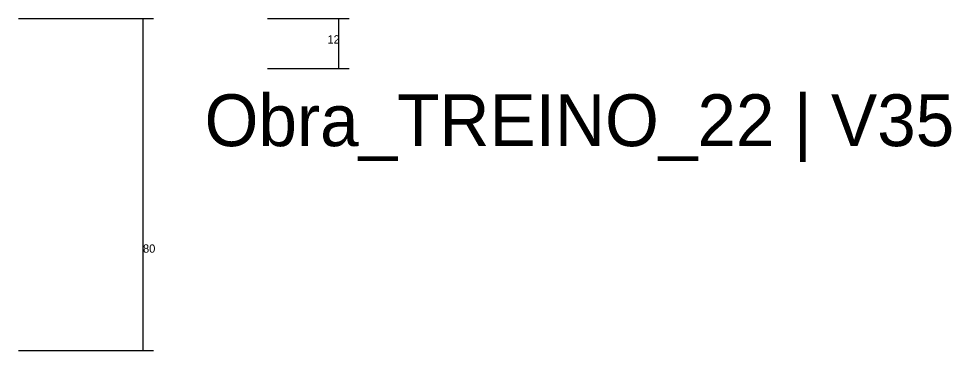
# Model space of a CAD drawing. Header units: metres. Extents: x -2848 to 21926, y -45195 to 1016.
# Drawn here: x 12710.3 to 13160.3, y -34308.5 to -34148.5 of the extents above; entities that cross this region are included whole.
import ezdxf

# ---------------------------------------------------------------- set-up
doc = ezdxf.new("R2010")
doc.units = ezdxf.units.M
for name, color, linetype in [('COTA', 4, 'Continuous'), ('Cota Seção (2x)', 4, 'Continuous'), ('LABEL_ID', 3, 'Continuous')]:
    doc.layers.add(name, color=color, linetype=linetype)

msp = doc.modelspace()

# ---------------------------------------------------------------- linework, layer by layer
at = {"layer": 'COTA'}
for p, q in [((12830.3, -34148.5), (12869.8, -34148.5)), ((12864.8, -34172.5), (12864.8, -34148.5)), ((12830.3, -34172.5), (12869.8, -34172.5))]:
    msp.add_line(p, q, dxfattribs=at)
at = {"layer": 'Cota Seção (2x)'}
for p, q in [((12710.3, -34148.5), (12775.3, -34148.5)), ((12770.3, -34308.5), (12770.3, -34148.5)), ((12710.3, -34308.5), (12775.3, -34308.5))]:
    msp.add_line(p, q, dxfattribs=at)

# ---------------------------------------------------------------- texts
at = {"layer": 'COTA'}
msp.add_text('12', height=4, dxfattribs=at).set_placement((12859.3, -34160.5))
at = {"layer": 'Cota Seção (2x)'}
msp.add_text('80', height=4, dxfattribs=at).set_placement((12770.3, -34261.4))
at = {"layer": 'LABEL_ID'}
msp.add_text('Obra_TREINO_22 | V35', height=25, dxfattribs=at).set_placement((12800, -34210))

doc.saveas('drawing.dxf')
